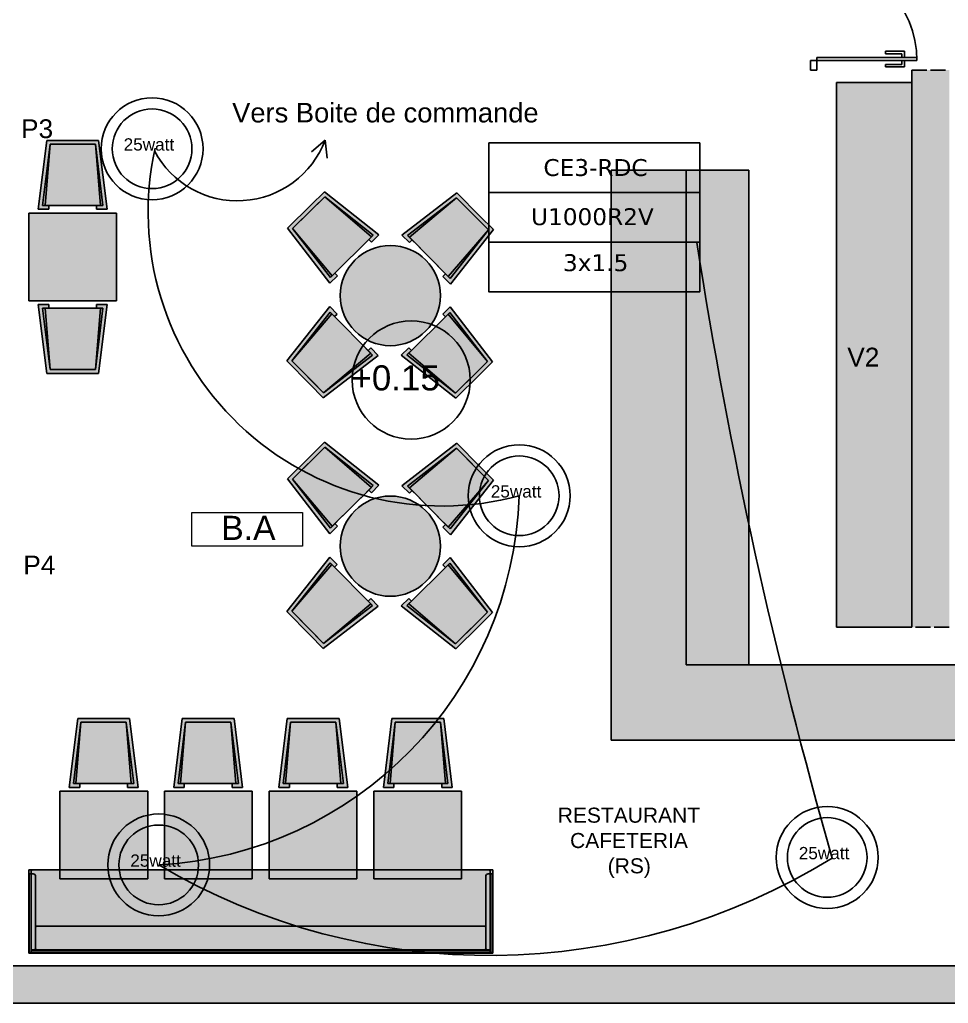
# Model space of a CAD drawing. Header units: millimetres. Extents: x 31778 to 54642, y 18502 to 28743.
# Drawn here: x 44374 to 45116, y 19612 to 20397 of the extents above; entities that cross this region are included whole.
import ezdxf
from ezdxf.enums import TextEntityAlignment as Align

# ---------------------------------------------------------------- set-up
doc = ezdxf.new("R2010")
doc.units = ezdxf.units.MM
for name, pattern in [('ACAD_ISO02W100', [15, 12, -3]), ('ACAD_ISO03W100', [30, 12, -18]), ('DASHED2', [0.375, 0.25, -0.125])]:
    doc.linetypes.add(name, pattern=pattern)
for name, color, linetype in [('BS', 1, 'Continuous'), ('CIRCUITS ECLAIRAGE', 1, 'Continuous'), ('MUR BAS', 7, 'Continuous'), ('Plan Archi', 8, 'Continuous')]:
    doc.layers.add(name, color=color, linetype=linetype)
doc.layers.add('STRUCTURE POUTRES', color=5, linetype='ACAD_ISO03W100', lineweight=20)
doc.styles.add('ARIAL', font='arial.ttf')
doc.styles.get("Standard").update_dxf_attribs({"font": 'arial.ttf'})
doc.styles.add('STD', font='arial.ttf')
doc.styles.add('Verdana', font='verdana.ttf')

# ---------------------------------------------------------------- blocks, each defined once
blk = doc.blocks.new('25w')
at = {"layer": 'MUR BAS', "color": 5}
for radius in [83, 64.9]:
    blk.add_circle((55048.1, -12065.9), radius, dxfattribs=at)
at = {"layer": 'MUR BAS', "color": 5, "insert": (55001.8, -12048.8), "char_height": 20, "attachment_point": 1}
blk.add_mtext_dynamic_manual_height_columns('25watt', width=88.002, gutter_width=100, heights=[0], dxfattribs=at)
blk = doc.blocks.new("bloc d'ambiance")
at = {"layer": 'BS', "color": 5, "lineweight": 20}
blk.add_lwpolyline([(22.11, 6.69), (22.11, -6.69), (-22.11, -6.69), (-22.11, 6.69)], close=True, dxfattribs=at)
at = {"layer": 'BS', "insert": (-10.37, 5.39), "char_height": 9.632, "width": 35.9603, "attachment_point": 1, "style": 'STD'}
blk.add_mtext('B.A', dxfattribs=at)
blk = doc.blocks.new('ETIQ ECL')
at = {"color": 6, "linetype": 'ByBlock'}
blk.add_lwpolyline([(-28.09, 19.8), (28.09, 19.8), (28.09, -19.8), (-28.09, -19.8)], close=True, dxfattribs=at)
at = {"layer": 'STRUCTURE POUTRES', "color": 6, "linetype": 'ByBlock'}
for points in [[(-28.09, 19.8), (28.09, 19.8), (28.09, 6.6), (-28.09, 6.6)], [(-28.09, 6.6), (28.09, 6.6), (28.09, -6.6), (-28.09, -6.6)], [(-28.09, -6.6), (28.09, -6.6), (28.09, -19.8), (-28.09, -19.8)]]:
    blk.add_lwpolyline(points, close=True, dxfattribs=at)
at = {"layer": 'STRUCTURE POUTRES', "color": 6, "linetype": 'ByBlock', "style": 'Verdana'}
for tag, p in [('CIRCUIT', (0.33, 10.99)), ('CABLE', (-0.49, -2.08)), ('SECTION', (0.37, -14.32))]:
    blk.add_attdef(tag, text='', height=4.5, dxfattribs=at).set_placement(p, align=Align.CENTER)
blk = doc.blocks.new('FLECHZ')
at = {"color": 6}
for q in [(-3.38, 14.01), (-13.53, 4.97)]:
    blk.add_line((0, 0), q, dxfattribs=at)

msp = doc.modelspace()

# ---------------------------------------------------------------- hatches: boundary and pattern name
at = {"layer": 'Plan Archi', "linetype": 'ACAD_ISO02W100'}
msp.add_hatch(color=256, dxfattribs=at).paths.add_polyline_path([(45086.524, 20356.684), (45116.524, 20356.684), (45116.524, 19911.959), (45086.524, 19911.959)])
at = {"layer": 'Plan Archi'}
h = msp.add_hatch(color=256, dxfattribs=at)
h.dxf.hatch_style = 1
h.paths.add_polyline_path([(45086.524, 20346.684), (45026.524, 20346.684), (45026.524, 19911.959), (45086.524, 19911.959)])
at = {"layer": 'Plan Archi', "true_color": 0xffffff}
h = msp.add_hatch(color=7, dxfattribs=at)
h.dxf.hatch_style = 1
h.paths.add_polyline_path([(44397.668, 20248.556), (44397.668, 20245.556), (44389.229, 20245.556), (44396.033, 20300.556), (44422.168, 20300.556), (44437.424, 20300.556), (44444.229, 20245.556), (44435.79, 20245.556), (44435.79, 20248.556)])
at = {"layer": 'Plan Archi'}
h = msp.add_hatch(color=256, dxfattribs=at)
h.dxf.hatch_style = 1
h.paths.add_polyline_path([(44906.524, 20276.684), (44846.524, 20276.684), (44846.524, 19821.959), (45336.257, 19821.959), (45336.257, 19881.959), (44906.524, 19881.959)])
h = msp.add_hatch(color=256, dxfattribs=at)
h.dxf.hatch_style = 1
h.paths.add_polyline_path([(44956.524, 20276.684), (44906.524, 20276.684), (44906.524, 19881.959), (44956.524, 19881.959)], flags=17)
at = {"layer": 'Plan Archi', "true_color": 0xffffff}
h = msp.add_hatch(color=7, dxfattribs=at)
h.dxf.hatch_style = 1
h.paths.add_polyline_path([(44625.954, 20194.66), (44628.063, 20192.526), (44622.061, 20186.594), (44588.235, 20230.493), (44606.822, 20248.865), (44617.672, 20259.59), (44661.176, 20225.259), (44655.175, 20219.326), (44653.066, 20221.46)])
h = msp.add_hatch(color=7, dxfattribs=at)
h.dxf.hatch_style = 1
h.paths.add_polyline_path([(44687.629, 20221.039), (44685.495, 20218.93), (44679.562, 20224.932), (44723.462, 20258.758), (44741.834, 20240.171), (44752.559, 20229.321), (44718.227, 20185.817), (44712.295, 20191.818), (44714.428, 20193.927)])
h = msp.add_hatch(color=7, dxfattribs=at)
h.dxf.hatch_style = 1
h.paths.add_polyline_path([(44451.559, 20242.554), (44451.559, 20172.554), (44381.559, 20172.554), (44381.559, 20242.554)])
h = msp.add_hatch(color=7, dxfattribs=at)
h.dxf.hatch_style = 1
edge = h.paths.add_edge_path()
edge.add_arc((44670.309, 20176.684), 40, 0, 360)
h = msp.add_hatch(color=7, dxfattribs=at)
h.dxf.hatch_style = 1
h.paths.add_polyline_path([(44397.668, 20166.552), (44397.668, 20169.552), (44389.229, 20169.552), (44396.033, 20114.552), (44422.168, 20114.552), (44437.424, 20114.552), (44444.229, 20169.552), (44435.79, 20169.552), (44435.79, 20166.552)])
h = msp.add_hatch(color=7, dxfattribs=at)
h.dxf.hatch_style = 1
h.paths.add_polyline_path([(44625.773, 20159.855), (44627.906, 20161.964), (44621.973, 20167.966), (44587.642, 20124.461), (44606.014, 20105.875), (44616.739, 20095.025), (44660.638, 20128.85), (44654.706, 20134.852), (44652.572, 20132.743)])
h = msp.add_hatch(color=7, dxfattribs=at)
h.dxf.hatch_style = 1
h.paths.add_polyline_path([(44687.138, 20132.804), (44685.029, 20134.937), (44679.027, 20129.005), (44722.532, 20094.673), (44741.118, 20113.045), (44751.968, 20123.77), (44718.143, 20167.67), (44712.141, 20161.737), (44714.25, 20159.603)])
h = msp.add_hatch(color=7, dxfattribs=at)
h.dxf.hatch_style = 1
h.paths.add_polyline_path([(44625.954, 19994.66), (44628.063, 19992.526), (44622.061, 19986.594), (44588.235, 20030.493), (44606.822, 20048.865), (44617.672, 20059.59), (44661.176, 20025.259), (44655.175, 20019.326), (44653.066, 20021.46)])
h = msp.add_hatch(color=7, dxfattribs=at)
h.dxf.hatch_style = 1
h.paths.add_polyline_path([(44687.629, 20021.039), (44685.495, 20018.93), (44679.562, 20024.932), (44723.462, 20058.758), (44741.834, 20040.171), (44752.559, 20029.321), (44718.227, 19985.817), (44712.295, 19991.818), (44714.428, 19993.927)])
h = msp.add_hatch(color=7, dxfattribs=at)
h.dxf.hatch_style = 1
edge = h.paths.add_edge_path()
edge.add_arc((44670.309, 19976.684), 40, 0, 360)
h = msp.add_hatch(color=7, dxfattribs=at)
h.dxf.hatch_style = 1
h.paths.add_polyline_path([(44625.773, 19959.855), (44627.906, 19961.964), (44621.973, 19967.966), (44587.642, 19924.461), (44606.014, 19905.875), (44616.739, 19895.025), (44660.638, 19928.85), (44654.706, 19934.852), (44652.572, 19932.743)])
h = msp.add_hatch(color=7, dxfattribs=at)
h.dxf.hatch_style = 1
h.paths.add_polyline_path([(44687.138, 19932.804), (44685.029, 19934.937), (44679.027, 19929.005), (44722.532, 19894.673), (44741.118, 19913.045), (44751.968, 19923.77), (44718.143, 19967.67), (44712.141, 19961.737), (44714.25, 19959.603)])
h = msp.add_hatch(color=7, dxfattribs=at)
h.dxf.hatch_style = 1
h.paths.add_polyline_path([(44460.449, 19787.179), (44460.449, 19784.179), (44468.888, 19784.179), (44462.084, 19839.179), (44435.949, 19839.179), (44420.693, 19839.179), (44413.888, 19784.179), (44422.327, 19784.179), (44422.327, 19787.179)])
h = msp.add_hatch(color=7, dxfattribs=at)
h.dxf.hatch_style = 1
h.paths.add_polyline_path([(44543.949, 19787.179), (44543.949, 19784.179), (44552.388, 19784.179), (44545.584, 19839.179), (44519.449, 19839.179), (44504.193, 19839.179), (44497.388, 19784.179), (44505.827, 19784.179), (44505.827, 19787.179)])
h = msp.add_hatch(color=7, dxfattribs=at)
h.dxf.hatch_style = 1
h.paths.add_polyline_path([(44589.668, 19787.179), (44589.668, 19784.179), (44581.229, 19784.179), (44588.033, 19839.179), (44614.168, 19839.179), (44629.424, 19839.179), (44636.229, 19784.179), (44627.79, 19784.179), (44627.79, 19787.179)])
h = msp.add_hatch(color=7, dxfattribs=at)
h.dxf.hatch_style = 1
h.paths.add_polyline_path([(44673.168, 19787.179), (44673.168, 19784.179), (44664.729, 19784.179), (44671.533, 19839.179), (44697.668, 19839.179), (44712.924, 19839.179), (44719.729, 19784.179), (44711.29, 19784.179), (44711.29, 19787.179)])
h = msp.add_hatch(color=7, dxfattribs=at)
h.dxf.hatch_style = 1
h.paths.add_polyline_path([(44406.559, 19781.177), (44406.559, 19711.177), (44476.559, 19711.177), (44476.559, 19781.177)])
h = msp.add_hatch(color=7, dxfattribs=at)
h.dxf.hatch_style = 1
h.paths.add_polyline_path([(44490.059, 19781.177), (44490.059, 19711.177), (44560.059, 19711.177), (44560.059, 19781.177)])
h = msp.add_hatch(color=7, dxfattribs=at)
h.dxf.hatch_style = 1
h.paths.add_polyline_path([(44573.559, 19781.177), (44573.559, 19711.177), (44643.559, 19711.177), (44643.559, 19781.177)])
h = msp.add_hatch(color=7, dxfattribs=at)
h.dxf.hatch_style = 1
h.paths.add_polyline_path([(44657.059, 19781.177), (44657.059, 19711.177), (44727.059, 19711.177), (44727.059, 19781.177)])
h = msp.add_hatch(color=7, dxfattribs=at)
h.dxf.hatch_style = 1
h.paths.add_polyline_path([(44752.059, 19718.299), (44381.559, 19718.299), (44381.559, 19651.799), (44752.059, 19651.799)])
at = {"layer": 'Plan Archi'}
msp.add_hatch(color=256, dxfattribs=at).paths.add_polyline_path([(44341.571, 19641.799), (47551.086, 19641.799), (47551.086, 19611.799), (44341.571, 19611.799)])

# ---------------------------------------------------------------- linework, layer by layer
at = {"layer": 'CIRCUITS ECLAIRAGE', "color": 6}
for centre, radius, start, end in [((44711.683, 20243.474), 234.773, 167.513526, 285.185494), ((44548.211, 20327.105), 74.82, 207.795777, 339.390327), ((48937.882, 20846.383), 4071.535, 188.862512, 195.946561), ((44468.239, 20026.866), 305.104, 273.214228, 358.127971), ((44749.617, 20169.633), 519.614, 239.429916, 301.747517)]:
    msp.add_arc(centre, radius, start, end, dxfattribs=at)
at = {"layer": 'Plan Archi'}
for p, q in [((45090.662, 20366.668), (45010.662, 20366.668)), ((45010.662, 20366.668), (45010.662, 20364.168)), ((45080.662, 20371.668), (45065.662, 20371.668)), ((45065.662, 20371.668), (45065.662, 20369.668)), ((45065.662, 20369.668), (45078.662, 20369.668)), ((45078.662, 20369.668), (45078.662, 20366.668)), ((45080.662, 20366.668), (45080.662, 20371.668)), ((45090.662, 20364.168), (45090.662, 20366.668)), ((45010.662, 20364.168), (45005.662, 20364.168)), ((45005.662, 20364.168), (45005.662, 20356.684)), ((45010.662, 20364.168), (45090.662, 20364.168)), ((45010.662, 20356.684), (45010.662, 20364.168)), ((45065.662, 20359.168), (45065.662, 20361.168)), ((45065.662, 20361.168), (45078.662, 20361.168)), ((45080.662, 20359.168), (45065.662, 20359.168)), ((45078.662, 20361.168), (45078.662, 20364.168)), ((45080.662, 20364.168), (45080.662, 20359.168)), ((45005.662, 20356.684), (45010.662, 20356.684)), ((45026.524, 20346.684), (45026.524, 19911.959)), ((45086.524, 20346.684), (45086.524, 19911.959)), ((44389.229, 20245.556), (44396.033, 20300.556)), ((44392.668, 20248.556), (44398.668, 20297.556)), ((44398.668, 20297.556), (44394.668, 20248.556)), ((44396.033, 20300.556), (44422.168, 20300.556)), ((44398.668, 20297.556), (44422.168, 20297.556)), ((44434.79, 20297.556), (44398.668, 20297.556)), ((44422.168, 20300.556), (44437.424, 20300.556)), ((44434.79, 20297.556), (44422.168, 20297.556)), ((44440.79, 20248.556), (44434.79, 20297.556)), ((44438.79, 20248.556), (44434.79, 20297.556)), ((44437.424, 20300.556), (44444.229, 20245.556)), ((44846.524, 20276.684), (44846.524, 19821.959)), ((44906.524, 20276.684), (44906.524, 19881.959)), ((44906.524, 20276.684), (44906.524, 19881.959)), ((44956.524, 20276.684), (44956.524, 19881.959)), ((44617.907, 20255.605), (44592.218, 20230.211)), ((44606.822, 20248.865), (44617.672, 20259.59)), ((44617.907, 20255.605), (44608.931, 20246.732)), ((44617.672, 20259.59), (44661.176, 20225.259)), ((44656.622, 20224.975), (44617.907, 20255.605)), ((44655.199, 20223.569), (44617.907, 20255.605)), ((44679.562, 20224.932), (44723.462, 20258.758)), ((44723.462, 20258.758), (44741.834, 20240.171)), ((44400.203, 20248.556), (44392.668, 20248.556)), ((44394.668, 20248.556), (44438.79, 20248.556)), ((44397.668, 20248.556), (44397.668, 20245.556)), ((44435.79, 20248.556), (44397.668, 20248.556)), ((44433.254, 20248.556), (44440.79, 20248.556)), ((44435.79, 20245.556), (44435.79, 20248.556)), ((44588.235, 20230.493), (44606.822, 20248.865)), ((44684.114, 20224.595), (44723.18, 20254.775)), ((44723.18, 20254.775), (44685.52, 20223.173)), ((44723.18, 20254.775), (44739.7, 20238.062)), ((44748.574, 20229.086), (44723.18, 20254.775)), ((44397.668, 20245.556), (44389.229, 20245.556)), ((44444.229, 20245.556), (44435.79, 20245.556)), ((44592.218, 20230.211), (44608.931, 20246.732)), ((44741.834, 20240.171), (44752.559, 20229.321)), ((44748.574, 20229.086), (44739.7, 20238.062)), ((44622.061, 20186.594), (44588.235, 20230.493)), ((44622.398, 20191.145), (44592.218, 20230.211)), ((44592.218, 20230.211), (44623.82, 20192.551)), ((44623.82, 20192.551), (44655.199, 20223.569)), ((44651.263, 20219.677), (44656.622, 20224.975)), ((44661.176, 20225.259), (44655.175, 20219.326)), ((44685.495, 20218.93), (44679.562, 20224.932)), ((44689.411, 20219.236), (44684.114, 20224.595)), ((44716.537, 20191.794), (44748.574, 20229.086)), ((44717.943, 20190.371), (44748.574, 20229.086)), ((44752.559, 20229.321), (44718.227, 20185.817)), ((44653.066, 20221.46), (44625.954, 20194.66)), ((44655.175, 20219.326), (44653.066, 20221.46)), ((44687.629, 20221.039), (44685.495, 20218.93)), ((44685.52, 20223.173), (44716.537, 20191.794)), ((44714.428, 20193.927), (44687.629, 20221.039)), ((44628.063, 20192.526), (44622.061, 20186.594)), ((44627.757, 20196.442), (44622.398, 20191.145)), ((44625.954, 20194.66), (44628.063, 20192.526)), ((44712.295, 20191.818), (44714.428, 20193.927)), ((44712.646, 20195.73), (44717.943, 20190.371)), ((44718.227, 20185.817), (44712.295, 20191.818)), ((44397.668, 20169.552), (44389.229, 20169.552)), ((44389.229, 20169.552), (44396.033, 20114.552)), ((44397.668, 20166.552), (44397.668, 20169.552)), ((44444.229, 20169.552), (44435.79, 20169.552)), ((44435.79, 20169.552), (44435.79, 20166.552)), ((44437.424, 20114.552), (44444.229, 20169.552)), ((44400.203, 20166.552), (44392.668, 20166.552)), ((44392.668, 20166.552), (44398.668, 20117.552)), ((44398.668, 20117.552), (44394.668, 20166.552)), ((44394.668, 20166.552), (44438.79, 20166.552)), ((44435.79, 20166.552), (44397.668, 20166.552)), ((44433.254, 20166.552), (44440.79, 20166.552)), ((44440.79, 20166.552), (44434.79, 20117.552)), ((44438.79, 20166.552), (44434.79, 20117.552)), ((44621.973, 20167.966), (44587.642, 20124.461)), ((44622.258, 20163.411), (44591.627, 20124.697)), ((44591.627, 20124.697), (44623.664, 20161.989)), ((44627.906, 20161.964), (44621.973, 20167.966)), ((44627.555, 20158.052), (44622.258, 20163.411)), ((44623.664, 20161.989), (44654.681, 20130.609)), ((44625.773, 20159.855), (44627.906, 20161.964)), ((44685.004, 20130.695), (44716.384, 20161.712)), ((44718.143, 20167.67), (44712.141, 20161.737)), ((44712.141, 20161.737), (44714.25, 20159.603)), ((44712.447, 20157.821), (44717.806, 20163.118)), ((44716.384, 20161.712), (44747.986, 20124.052)), ((44717.806, 20163.118), (44747.986, 20124.052)), ((44751.968, 20123.77), (44718.143, 20167.67)), ((44652.572, 20132.743), (44625.773, 20159.855)), ((44714.25, 20159.603), (44687.138, 20132.804)), ((44654.681, 20130.609), (44617.021, 20099.007)), ((44650.79, 20134.546), (44656.087, 20129.187)), ((44654.706, 20134.852), (44652.572, 20132.743)), ((44660.638, 20128.85), (44654.706, 20134.852)), ((44685.029, 20134.937), (44679.027, 20129.005)), ((44688.941, 20134.586), (44683.582, 20129.289)), ((44722.296, 20098.658), (44685.004, 20130.695)), ((44687.138, 20132.804), (44685.029, 20134.937)), ((44587.642, 20124.461), (44606.014, 20105.875)), ((44591.627, 20124.697), (44608.148, 20107.984)), ((44617.021, 20099.007), (44591.627, 20124.697)), ((44616.739, 20095.025), (44660.638, 20128.85)), ((44656.087, 20129.187), (44617.021, 20099.007)), ((44679.027, 20129.005), (44722.532, 20094.673)), ((44683.582, 20129.289), (44722.296, 20098.658)), ((44747.986, 20124.052), (44722.296, 20098.658)), ((44747.986, 20124.052), (44739.009, 20115.179)), ((44741.118, 20113.045), (44751.968, 20123.77)), ((44396.033, 20114.552), (44422.168, 20114.552)), ((44398.668, 20117.552), (44422.168, 20117.552)), ((44434.79, 20117.552), (44398.668, 20117.552)), ((44434.79, 20117.552), (44422.168, 20117.552)), ((44422.168, 20114.552), (44437.424, 20114.552)), ((44722.296, 20098.658), (44739.009, 20115.179)), ((44606.014, 20105.875), (44616.739, 20095.025)), ((44617.021, 20099.007), (44608.148, 20107.984)), ((44722.532, 20094.673), (44741.118, 20113.045)), ((44606.822, 20048.865), (44617.672, 20059.59)), ((44617.672, 20059.59), (44661.176, 20025.259)), ((44679.562, 20024.932), (44723.462, 20058.758)), ((44723.462, 20058.758), (44741.834, 20040.171)), ((44617.907, 20055.605), (44592.218, 20030.211)), ((44617.907, 20055.605), (44608.931, 20046.732)), ((44656.622, 20024.975), (44617.907, 20055.605)), ((44655.199, 20023.569), (44617.907, 20055.605)), ((44684.114, 20024.595), (44723.18, 20054.775)), ((44723.18, 20054.775), (44685.52, 20023.173)), ((44723.18, 20054.775), (44739.7, 20038.062)), ((44748.574, 20029.086), (44723.18, 20054.775)), ((44588.235, 20030.493), (44606.822, 20048.865)), ((44592.218, 20030.211), (44608.931, 20046.732)), ((44748.574, 20029.086), (44739.7, 20038.062)), ((44741.834, 20040.171), (44752.559, 20029.321)), ((44622.061, 19986.594), (44588.235, 20030.493)), ((44622.398, 19991.145), (44592.218, 20030.211)), ((44592.218, 20030.211), (44623.82, 19992.551)), ((44716.537, 19991.794), (44748.574, 20029.086)), ((44717.943, 19990.371), (44748.574, 20029.086)), ((44752.559, 20029.321), (44718.227, 19985.817)), ((44623.82, 19992.551), (44655.199, 20023.569)), ((44653.066, 20021.46), (44625.954, 19994.66)), ((44651.263, 20019.677), (44656.622, 20024.975)), ((44655.175, 20019.326), (44653.066, 20021.46)), ((44661.176, 20025.259), (44655.175, 20019.326)), ((44685.495, 20018.93), (44679.562, 20024.932)), ((44689.411, 20019.236), (44684.114, 20024.595)), ((44687.629, 20021.039), (44685.495, 20018.93)), ((44685.52, 20023.173), (44716.537, 19991.794)), ((44714.428, 19993.927), (44687.629, 20021.039)), ((44627.757, 19996.442), (44622.398, 19991.145)), ((44628.063, 19992.526), (44622.061, 19986.594)), ((44625.954, 19994.66), (44628.063, 19992.526)), ((44712.295, 19991.818), (44714.428, 19993.927)), ((44718.227, 19985.817), (44712.295, 19991.818)), ((44712.646, 19995.73), (44717.943, 19990.371)), ((44621.973, 19967.966), (44587.642, 19924.461)), ((44627.906, 19961.964), (44621.973, 19967.966)), ((44718.143, 19967.67), (44712.141, 19961.737)), ((44751.968, 19923.77), (44718.143, 19967.67)), ((44622.258, 19963.411), (44591.627, 19924.697)), ((44591.627, 19924.697), (44623.664, 19961.989)), ((44627.555, 19958.052), (44622.258, 19963.411)), ((44623.664, 19961.989), (44654.681, 19930.609)), ((44625.773, 19959.855), (44627.906, 19961.964)), ((44652.572, 19932.743), (44625.773, 19959.855)), ((44685.004, 19930.695), (44716.384, 19961.712)), ((44714.25, 19959.603), (44687.138, 19932.804)), ((44712.141, 19961.737), (44714.25, 19959.603)), ((44712.447, 19957.821), (44717.806, 19963.118)), ((44716.384, 19961.712), (44747.986, 19924.052)), ((44717.806, 19963.118), (44747.986, 19924.052)), ((44650.79, 19934.546), (44656.087, 19929.187)), ((44654.706, 19934.852), (44652.572, 19932.743)), ((44660.638, 19928.85), (44654.706, 19934.852)), ((44685.029, 19934.937), (44679.027, 19929.005)), ((44688.941, 19934.586), (44683.582, 19929.289)), ((44687.138, 19932.804), (44685.029, 19934.937)), ((44616.739, 19895.025), (44660.638, 19928.85)), ((44654.681, 19930.609), (44617.021, 19899.007)), ((44656.087, 19929.187), (44617.021, 19899.007)), ((44679.027, 19929.005), (44722.532, 19894.673)), ((44683.582, 19929.289), (44722.296, 19898.658)), ((44722.296, 19898.658), (44685.004, 19930.695)), ((44587.642, 19924.461), (44606.014, 19905.875)), ((44591.627, 19924.697), (44608.148, 19907.984)), ((44617.021, 19899.007), (44591.627, 19924.697)), ((44747.986, 19924.052), (44722.296, 19898.658)), ((44747.986, 19924.052), (44739.009, 19915.179)), ((44741.118, 19913.045), (44751.968, 19923.77)), ((44722.296, 19898.658), (44739.009, 19915.179)), ((44722.532, 19894.673), (44741.118, 19913.045)), ((44606.014, 19905.875), (44616.739, 19895.025)), ((44617.021, 19899.007), (44608.148, 19907.984)), ((44906.524, 19881.959), (45336.257, 19881.959)), ((44420.693, 19839.179), (44413.888, 19784.179)), ((44435.949, 19839.179), (44420.693, 19839.179)), ((44462.084, 19839.179), (44435.949, 19839.179)), ((44468.888, 19784.179), (44462.084, 19839.179)), ((44504.193, 19839.179), (44497.388, 19784.179)), ((44519.449, 19839.179), (44504.193, 19839.179)), ((44545.584, 19839.179), (44519.449, 19839.179)), ((44552.388, 19784.179), (44545.584, 19839.179)), ((44581.229, 19784.179), (44588.033, 19839.179)), ((44588.033, 19839.179), (44614.168, 19839.179)), ((44614.168, 19839.179), (44629.424, 19839.179)), ((44629.424, 19839.179), (44636.229, 19784.179)), ((44664.729, 19784.179), (44671.533, 19839.179)), ((44671.533, 19839.179), (44697.668, 19839.179)), ((44697.668, 19839.179), (44712.924, 19839.179)), ((44712.924, 19839.179), (44719.729, 19784.179)), ((44417.327, 19787.179), (44423.327, 19836.179)), ((44419.327, 19787.179), (44423.327, 19836.179)), ((44423.327, 19836.179), (44435.949, 19836.179)), ((44423.327, 19836.179), (44459.449, 19836.179)), ((44459.449, 19836.179), (44435.949, 19836.179)), ((44465.449, 19787.179), (44459.449, 19836.179)), ((44459.449, 19836.179), (44463.449, 19787.179)), ((44500.827, 19787.179), (44506.827, 19836.179)), ((44502.827, 19787.179), (44506.827, 19836.179)), ((44506.827, 19836.179), (44519.449, 19836.179)), ((44506.827, 19836.179), (44542.949, 19836.179)), ((44542.949, 19836.179), (44519.449, 19836.179)), ((44548.949, 19787.179), (44542.949, 19836.179)), ((44542.949, 19836.179), (44546.949, 19787.179)), ((44584.668, 19787.179), (44590.668, 19836.179)), ((44590.668, 19836.179), (44586.668, 19787.179)), ((44590.668, 19836.179), (44614.168, 19836.179)), ((44626.79, 19836.179), (44590.668, 19836.179)), ((44626.79, 19836.179), (44614.168, 19836.179)), ((44632.79, 19787.179), (44626.79, 19836.179)), ((44630.79, 19787.179), (44626.79, 19836.179)), ((44668.168, 19787.179), (44674.168, 19836.179)), ((44674.168, 19836.179), (44670.168, 19787.179)), ((44674.168, 19836.179), (44697.668, 19836.179)), ((44710.29, 19836.179), (44674.168, 19836.179)), ((44710.29, 19836.179), (44697.668, 19836.179)), ((44716.29, 19787.179), (44710.29, 19836.179)), ((44714.29, 19787.179), (44710.29, 19836.179)), ((44846.524, 19821.959), (45336.257, 19821.959)), ((44413.888, 19784.179), (44422.327, 19784.179)), ((44424.863, 19787.179), (44417.327, 19787.179)), ((44463.449, 19787.179), (44419.327, 19787.179)), ((44422.327, 19784.179), (44422.327, 19787.179)), ((44422.327, 19787.179), (44460.449, 19787.179)), ((44457.914, 19787.179), (44465.449, 19787.179)), ((44460.449, 19787.179), (44460.449, 19784.179)), ((44460.449, 19784.179), (44468.888, 19784.179)), ((44497.388, 19784.179), (44505.827, 19784.179)), ((44508.363, 19787.179), (44500.827, 19787.179)), ((44546.949, 19787.179), (44502.827, 19787.179)), ((44505.827, 19784.179), (44505.827, 19787.179)), ((44505.827, 19787.179), (44543.949, 19787.179)), ((44541.414, 19787.179), (44548.949, 19787.179)), ((44543.949, 19787.179), (44543.949, 19784.179)), ((44543.949, 19784.179), (44552.388, 19784.179)), ((44589.668, 19784.179), (44581.229, 19784.179)), ((44592.203, 19787.179), (44584.668, 19787.179)), ((44586.668, 19787.179), (44630.79, 19787.179)), ((44589.668, 19787.179), (44589.668, 19784.179)), ((44627.79, 19787.179), (44589.668, 19787.179)), ((44625.254, 19787.179), (44632.79, 19787.179)), ((44627.79, 19784.179), (44627.79, 19787.179)), ((44636.229, 19784.179), (44627.79, 19784.179)), ((44673.168, 19784.179), (44664.729, 19784.179)), ((44675.703, 19787.179), (44668.168, 19787.179)), ((44670.168, 19787.179), (44714.29, 19787.179)), ((44673.168, 19787.179), (44673.168, 19784.179)), ((44711.29, 19787.179), (44673.168, 19787.179)), ((44708.754, 19787.179), (44716.29, 19787.179)), ((44711.29, 19784.179), (44711.29, 19787.179)), ((44719.729, 19784.179), (44711.29, 19784.179)), ((44341.571, 19641.799), (47551.086, 19641.799)), ((47551.086, 19611.799), (44341.571, 19611.799))]:
    msp.add_line(p, q, dxfattribs=at)
at = {"layer": 'Plan Archi', "linetype": 'ACAD_ISO02W100'}
for p, q in [((45086.524, 20356.684), (45116.524, 20356.684)), ((45086.524, 19911.959), (45086.524, 20356.684)), ((45116.524, 19911.959), (45086.524, 19911.959))]:
    msp.add_line(p, q, dxfattribs=at)
at = {"layer": 'Plan Archi', "linetype": 'Continuous'}
for p, q in [((45086.524, 20346.684), (45026.524, 20346.684)), ((44906.524, 20276.684), (44846.524, 20276.684)), ((44956.524, 20276.684), (44906.524, 20276.684)), ((45086.524, 19911.959), (45026.524, 19911.959)), ((44956.524, 19881.959), (44906.524, 19881.959))]:
    msp.add_line(p, q, dxfattribs=at)
at = {"layer": 'Plan Archi', "ltscale": 0.5}
for p, q in [((44381.559, 20172.554), (44381.559, 20242.554)), ((44381.559, 20242.554), (44451.559, 20242.554)), ((44451.559, 20242.554), (44451.559, 20172.554)), ((44451.559, 20172.554), (44381.559, 20172.554)), ((44406.559, 19781.177), (44406.559, 19711.177)), ((44476.559, 19781.177), (44406.559, 19781.177)), ((44476.559, 19711.177), (44476.559, 19781.177)), ((44490.059, 19781.177), (44490.059, 19711.177)), ((44560.059, 19781.177), (44490.059, 19781.177)), ((44560.059, 19711.177), (44560.059, 19781.177)), ((44573.559, 19781.177), (44573.559, 19711.177)), ((44643.559, 19781.177), (44573.559, 19781.177)), ((44643.559, 19711.177), (44643.559, 19781.177)), ((44657.059, 19781.177), (44657.059, 19711.177)), ((44727.059, 19781.177), (44657.059, 19781.177)), ((44727.059, 19711.177), (44727.059, 19781.177)), ((44752.059, 19718.299), (44381.559, 19718.299)), ((44381.559, 19718.299), (44381.559, 19651.799)), ((44381.559, 19714.799), (44381.559, 19652.599)), ((44381.908, 19715.099), (44381.859, 19715.099)), ((44381.908, 19652.299), (44381.908, 19715.099)), ((44383.508, 19715.099), (44381.932, 19715.099)), ((44381.932, 19715.099), (44381.932, 19652.299)), ((44385.108, 19715.099), (44383.508, 19715.099)), ((44383.508, 19715.099), (44383.508, 19654.499)), ((44383.508, 19652.299), (44383.508, 19715.099)), ((44383.609, 19715.099), (44383.609, 19717.299)), ((44385.108, 19715.099), (44383.609, 19715.099)), ((44384.609, 19718.299), (44402.411, 19718.299)), ((44727.059, 19718.299), (44749.009, 19718.299)), ((44748.509, 19715.099), (44750.109, 19715.099)), ((44750.009, 19715.099), (44748.509, 19715.099)), ((44750.009, 19717.299), (44750.009, 19715.099)), ((44750.109, 19715.099), (44750.109, 19654.499)), ((44750.109, 19652.299), (44750.109, 19715.099)), ((44750.109, 19715.099), (44751.685, 19715.099)), ((44751.685, 19715.099), (44751.685, 19652.299)), ((44751.709, 19715.099), (44751.759, 19715.099)), ((44751.709, 19652.299), (44751.709, 19715.099)), ((44752.059, 19651.799), (44752.059, 19718.299)), ((44752.059, 19714.799), (44752.059, 19652.599)), ((44387.108, 19673.302), (44387.108, 19713.099)), ((44387.108, 19655.499), (44387.108, 19713.099)), ((44406.559, 19711.177), (44476.559, 19711.177)), ((44490.059, 19711.177), (44560.059, 19711.177)), ((44573.559, 19711.177), (44643.559, 19711.177)), ((44657.059, 19711.177), (44727.059, 19711.177)), ((44746.509, 19655.499), (44746.509, 19713.099)), ((44746.509, 19713.099), (44746.509, 19673.302)), ((44746.509, 19673.302), (44387.108, 19673.302)), ((44387.108, 19655.499), (44387.108, 19672.302)), ((44388.108, 19673.302), (44745.509, 19673.302)), ((44746.509, 19672.302), (44746.509, 19655.499)), ((44381.559, 19651.799), (44752.059, 19651.799)), ((44752.007, 19652.299), (44381.609, 19652.299)), ((44381.609, 19652.299), (44381.609, 19652.099)), ((44381.859, 19652.299), (44381.908, 19652.299)), ((44381.909, 19651.799), (44751.707, 19651.799)), ((44381.932, 19652.299), (44383.508, 19652.299)), ((44383.508, 19654.499), (44386.108, 19654.499)), ((44383.609, 19652.299), (44383.609, 19653.899)), ((44383.609, 19653.899), (44750.009, 19653.899)), ((44750.009, 19652.299), (44383.609, 19652.299)), ((44745.509, 19654.499), (44388.108, 19654.499)), ((44750.109, 19654.499), (44747.509, 19654.499)), ((44750.009, 19653.899), (44750.009, 19652.299)), ((44751.685, 19652.299), (44750.109, 19652.299)), ((44751.759, 19652.299), (44751.709, 19652.299)), ((44752.007, 19652.099), (44752.007, 19652.299))]:
    msp.add_line(p, q, dxfattribs=at)
at = {"layer": 'Plan Archi', "color": 0}
for p, q in [((44094.561, 19611.799), (45090.81, 19611.799)), ((44285.554, 19611.799), (45090.81, 19611.799)), ((45090.81, 19611.799), (45460.81, 19611.799))]:
    msp.add_line(p, q, dxfattribs=at)
at = {"layer": 'Plan Archi', "linetype": 'DASHED2'}
msp.add_line((47551.086, 19611.799), (44341.571, 19611.799), dxfattribs=at)
at = {"layer": 'Plan Archi', "ltscale": 0.5}
for centre in [(44670.309, 20176.684), (44670.309, 19976.684)]:
    msp.add_circle(centre, 40, dxfattribs=at)
at = {"layer": 'Plan Archi'}
msp.add_circle((44686.935, 20109.294), 47.173, dxfattribs=at)
msp.add_arc((45010.662, 20364.168), 80, 0, 90, dxfattribs=at)
at = {"layer": 'Plan Archi', "ltscale": 0.5}
for centre, radius, start, end in [((44381.859, 19714.799), 0.3, 90.000001, 180.000001), ((44384.609, 19717.299), 1, 90, 180), ((44385.108, 19713.099), 2, 360, 90), ((44385.108, 19713.099), 2, 360, 90), ((44748.509, 19713.099), 2, 90, 180), ((44748.509, 19713.099), 2, 90, 180), ((44749.009, 19717.299), 1, 0, 90), ((44751.759, 19714.799), 0.3, 0.000001, 90.000001), ((44388.108, 19672.302), 1, 89.999999, 179.999999), ((44745.509, 19672.302), 1, 0, 90), ((44381.859, 19652.599), 0.3, 179.999998, 269.999998), ((44381.909, 19652.099), 0.3, 179.999999, 269.999999), ((44386.108, 19655.499), 1, 270.000001, 0.000001), ((44388.108, 19655.499), 1, 180, 270), ((44745.509, 19655.499), 1, 269.999999, 359.999999), ((44747.509, 19655.499), 1, 180, 270), ((44751.707, 19652.099), 0.3, 270, 0), ((44751.759, 19652.599), 0.3, 270, 0)]:
    msp.add_arc(centre, radius, start, end, dxfattribs=at)

# ---------------------------------------------------------------- block references
at = {"layer": 'CIRCUITS ECLAIRAGE', "color": 5, "xscale": 0.4899999999999999, "yscale": 0.4899999999999999, "zscale": 0.4899999999999999}
for p in [(17506.496, 26206.112), (17799.632, 25929.187), (18045.519, 25640.517), (17511.797, 25634.53)]:
    msp.add_blockref('25w', p, dxfattribs=at)
at = {"layer": 'CIRCUITS ECLAIRAGE', "color": 6, "rotation": 117.0436018941139}
msp.add_blockref('FLECHZ', (44618.243, 20300.768), dxfattribs=at)
at = {"layer": 'CIRCUITS ECLAIRAGE', "color": 6, "linetype": 'ByBlock', "xscale": 3, "yscale": 3, "zscale": 3}
msp.add_blockref('ETIQ ECL', (44833.1, 20239.134), dxfattribs=at).add_auto_attribs({'SECTION': '3x1.5', 'CABLE': 'U1000R2V', 'CIRCUIT': 'CE3-RDC'})
at = {"layer": 'CIRCUITS ECLAIRAGE', "color": 6, "xscale": 2, "yscale": 2, "zscale": 2}
msp.add_blockref("bloc d'ambiance", (44556.035, 19990.118, -0.077), dxfattribs=at)

# ---------------------------------------------------------------- texts
at = {"layer": 'Plan Archi', "color": 6}
msp.add_text('Vers Boite de commande', height=15.6, dxfattribs=at).set_placement((44543.998, 20314.859))
at = {"layer": 'Plan Archi', "linetype": 'ByBlock', "style": 'ARIAL'}
for s, p in [('P3', (44375.453, 20302.332)), ('V2', (45035.106, 20120.061)), ('P4', (44377.283, 19954.136))]:
    msp.add_text(s, height=15, dxfattribs=at).set_placement(p)
at = {"layer": 'Plan Archi', "linetype": 'ByBlock'}
for s, height, p in [('+0.15', 20, (44639.188, 20100.987)), ('RESTAURANT', 12, (44803.946, 19755.962)), ('CAFETERIA', 12, (44813.785, 19735.757)), ('(RS)', 12, (44843.822, 19715.552))]:
    msp.add_text(s, height=height, rotation=360, dxfattribs=at).set_placement(p)

doc.saveas('drawing.dxf')
